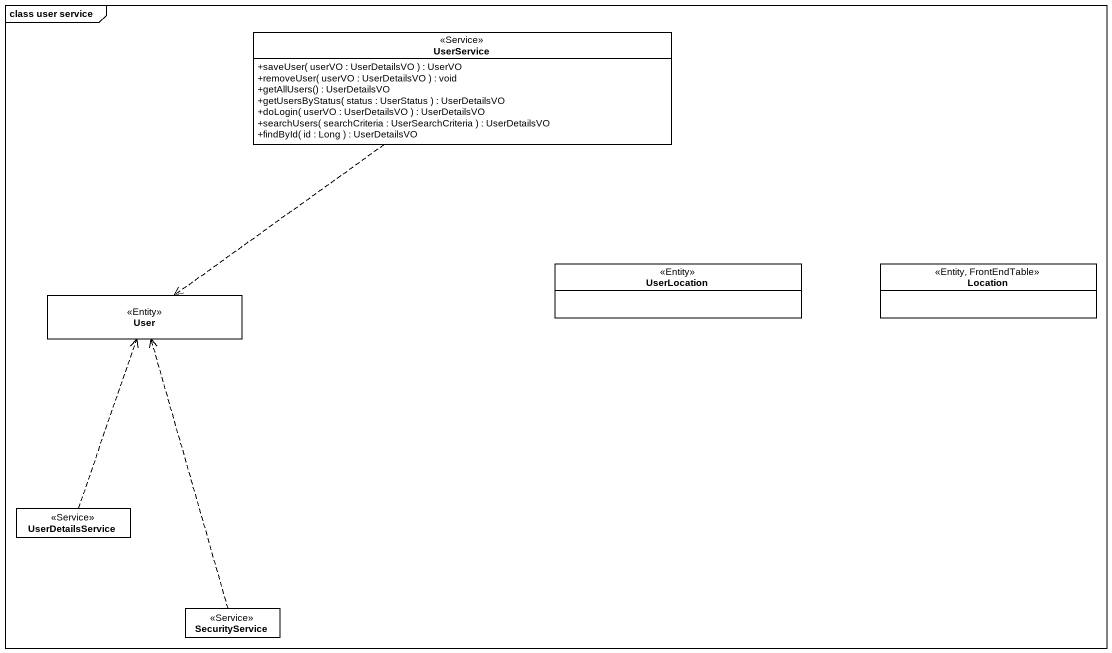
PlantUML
@startuml
mainframe class user service
hide circle
hide empty members
skinparam classAttributeIconSize 0
class UserService <<Service>> {
  +saveUser( userVO : UserDetailsVO ) : UserVO
  +removeUser( userVO : UserDetailsVO ) : void
  +getAllUsers() : UserDetailsVO
  +getUsersByStatus( status : UserStatus ) : UserDetailsVO
  +doLogin( userVO : UserDetailsVO ) : UserDetailsVO
  +searchUsers( searchCriteria : UserSearchCriteria ) : UserDetailsVO
  +findById( id : Long ) : UserDetailsVO
}
class UserLocation <<Entity>>
class Location <<Entity, FrontEndTable>>
class User <<Entity>>
class UserDetailsService <<Service>>
class SecurityService <<Service>>
UserService ..> User
UserDetailsService .up.> User
SecurityService .up.> User
@enduml
